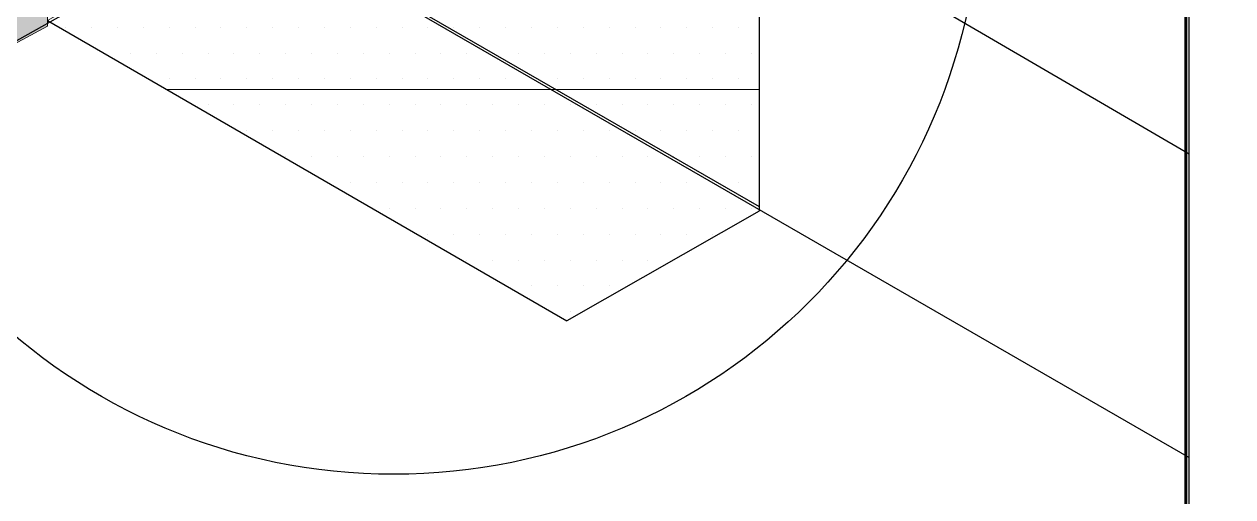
# Model space of a CAD drawing. Extents: x -1328 to 5679, y -4611 to 1603.
# Drawn here: x 1282 to 1345.1, y 944.9 to 969.6 of the extents above; entities that cross this region are included whole.
import ezdxf

# ---------------------------------------------------------------- set-up
doc = ezdxf.new("R2010")
doc.units = 0
doc.header["$MEASUREMENT"] = 0
for name, color, linetype, lineweight in [('.ATI-HATCH', 7, 'Continuous', 0), ('G-ANNO-TTLB', 7, 'Continuous', 0), ('Layer 12', 7, 'Continuous', 0), ('TYVEK', 7, 'Continuous', 0)]:
    doc.layers.add(name, color=color, linetype=linetype, lineweight=lineweight)

# ---------------------------------------------------------------- blocks, each defined once
blk = doc.blocks.new('Block_248')
at = {"layer": '.ATI-HATCH'}
for points, knots in [([(1311.528, 981.044), (1311.528, 981.044), (1311.528, 993.276), (1311.528, 993.276), (1311.528, 993.276), (1293.527, 1003.669), (1293.527, 1003.669), (1293.527, 1003.669), (1293.527, 975.587), (1293.527, 975.587), (1293.527, 975.587), (1309.784, 966.208), (1309.784, 966.208), (1309.784, 966.208), (1320.377, 966.208), (1320.377, 966.208), (1320.377, 966.208), (1320.377, 975.939), (1320.377, 975.939), (1320.377, 975.939), (1311.528, 981.044), (1311.528, 981.044)], [0, 0, 0, 0, 1, 1, 1, 2, 2, 2, 3, 3, 3, 4, 4, 4, 5, 5, 5, 6, 6, 6, 7, 7, 7, 7]), ([(1293.527, 975.587), (1293.527, 975.587), (1283.25, 969.8), (1283.25, 969.8), (1283.25, 969.8), (1289.458, 966.208), (1289.458, 966.208), (1289.458, 966.208), (1309.784, 966.208), (1309.784, 966.208), (1309.784, 966.208), (1293.527, 975.587), (1293.527, 975.587)], [0, 0, 0, 0, 1, 1, 1, 2, 2, 2, 3, 3, 3, 4, 4, 4, 4]), ([(1309.784, 966.208), (1309.784, 966.208), (1289.458, 966.208), (1289.458, 966.208), (1289.458, 966.208), (1310.343, 954.126), (1310.343, 954.126), (1310.343, 954.126), (1320.377, 959.861), (1320.377, 959.861), (1320.377, 959.861), (1320.377, 960.097), (1320.377, 960.097), (1320.377, 960.097), (1309.784, 966.208), (1309.784, 966.208)], [0, 0, 0, 0, 1, 1, 1, 2, 2, 2, 3, 3, 3, 4, 4, 4, 5, 5, 5, 5]), ([(1320.377, 966.208), (1320.377, 966.208), (1309.784, 966.208), (1309.784, 966.208), (1309.784, 966.208), (1320.377, 960.097), (1320.377, 960.097), (1320.377, 960.097), (1320.377, 966.208), (1320.377, 966.208)], [0, 0, 0, 0, 1, 1, 1, 2, 2, 2, 3, 3, 3, 3])]:
    blk.add_open_spline(points, degree=3, knots=knots, dxfattribs=at)
at = {"layer": '.ATI-HATCH', "color": 8, "lineweight": 0, "true_color": 0x808080}
for points in [[(1284.205, 969.451), (1284.205, 969.451), (1284.205, 969.451), (1284.205, 969.451)], [(1285.555, 969.451), (1285.555, 969.451), (1285.555, 969.451), (1285.555, 969.451)], [(1286.905, 969.451), (1286.905, 969.451), (1286.905, 969.451), (1286.905, 969.451)], [(1288.255, 969.451), (1288.255, 969.451), (1288.255, 969.451), (1288.255, 969.451)], [(1289.606, 969.451), (1289.606, 969.451), (1289.606, 969.451), (1289.606, 969.451)], [(1290.956, 969.451), (1290.956, 969.451), (1290.956, 969.451), (1290.956, 969.451)], [(1292.306, 969.451), (1292.306, 969.451), (1292.306, 969.451), (1292.306, 969.451)], [(1293.656, 969.451), (1293.656, 969.451), (1293.656, 969.451), (1293.656, 969.451)], [(1295.006, 969.451), (1295.006, 969.451), (1295.006, 969.451), (1295.006, 969.451)], [(1296.356, 969.451), (1296.356, 969.451), (1296.356, 969.451), (1296.356, 969.451)], [(1297.707, 969.451), (1297.707, 969.451), (1297.707, 969.451), (1297.707, 969.451)], [(1299.057, 969.451), (1299.057, 969.451), (1299.057, 969.451), (1299.057, 969.451)], [(1300.407, 969.451), (1300.407, 969.451), (1300.407, 969.451), (1300.407, 969.451)], [(1301.757, 969.451), (1301.757, 969.451), (1301.757, 969.451), (1301.757, 969.451)], [(1303.107, 969.451), (1303.107, 969.451), (1303.107, 969.451), (1303.107, 969.451)], [(1304.458, 969.451), (1304.458, 969.451), (1304.458, 969.451), (1304.458, 969.451)], [(1305.808, 969.451), (1305.808, 969.451), (1305.808, 969.451), (1305.808, 969.451)], [(1307.158, 969.451), (1307.158, 969.451), (1307.158, 969.451), (1307.158, 969.451)], [(1308.508, 969.451), (1308.508, 969.451), (1308.508, 969.451), (1308.508, 969.451)], [(1309.858, 969.451), (1309.858, 969.451), (1309.858, 969.451), (1309.858, 969.451)], [(1311.209, 969.451), (1311.209, 969.451), (1311.209, 969.451), (1311.209, 969.451)], [(1312.559, 969.451), (1312.559, 969.451), (1312.559, 969.451), (1312.559, 969.451)], [(1313.909, 969.451), (1313.909, 969.451), (1313.909, 969.451), (1313.909, 969.451)], [(1315.259, 969.451), (1315.259, 969.451), (1315.259, 969.451), (1315.259, 969.451)], [(1316.609, 969.451), (1316.609, 969.451), (1316.609, 969.451), (1316.609, 969.451)], [(1317.96, 969.451), (1317.96, 969.451), (1317.96, 969.451), (1317.96, 969.451)], [(1319.31, 969.451), (1319.31, 969.451), (1319.31, 969.451), (1319.31, 969.451)], [(1286.23, 968.101), (1286.23, 968.101), (1286.23, 968.101), (1286.23, 968.101)], [(1287.58, 968.101), (1287.58, 968.101), (1287.58, 968.101), (1287.58, 968.101)], [(1288.93, 968.101), (1288.93, 968.101), (1288.93, 968.101), (1288.93, 968.101)], [(1290.281, 968.101), (1290.281, 968.101), (1290.281, 968.101), (1290.281, 968.101)], [(1291.631, 968.101), (1291.631, 968.101), (1291.631, 968.101), (1291.631, 968.101)], [(1292.981, 968.101), (1292.981, 968.101), (1292.981, 968.101), (1292.981, 968.101)], [(1294.331, 968.101), (1294.331, 968.101), (1294.331, 968.101), (1294.331, 968.101)], [(1295.681, 968.101), (1295.681, 968.101), (1295.681, 968.101), (1295.681, 968.101)], [(1297.032, 968.101), (1297.032, 968.101), (1297.032, 968.101), (1297.032, 968.101)], [(1298.382, 968.101), (1298.382, 968.101), (1298.382, 968.101), (1298.382, 968.101)], [(1299.732, 968.101), (1299.732, 968.101), (1299.732, 968.101), (1299.732, 968.101)], [(1301.082, 968.101), (1301.082, 968.101), (1301.082, 968.101), (1301.082, 968.101)], [(1302.432, 968.101), (1302.432, 968.101), (1302.432, 968.101), (1302.432, 968.101)], [(1303.783, 968.101), (1303.783, 968.101), (1303.783, 968.101), (1303.783, 968.101)], [(1305.133, 968.101), (1305.133, 968.101), (1305.133, 968.101), (1305.133, 968.101)], [(1306.483, 968.101), (1306.483, 968.101), (1306.483, 968.101), (1306.483, 968.101)], [(1307.833, 968.101), (1307.833, 968.101), (1307.833, 968.101), (1307.833, 968.101)], [(1309.183, 968.101), (1309.183, 968.101), (1309.183, 968.101), (1309.183, 968.101)], [(1310.534, 968.101), (1310.534, 968.101), (1310.534, 968.101), (1310.534, 968.101)], [(1311.884, 968.101), (1311.884, 968.101), (1311.884, 968.101), (1311.884, 968.101)], [(1313.234, 968.101), (1313.234, 968.101), (1313.234, 968.101), (1313.234, 968.101)], [(1314.584, 968.101), (1314.584, 968.101), (1314.584, 968.101), (1314.584, 968.101)], [(1315.934, 968.101), (1315.934, 968.101), (1315.934, 968.101), (1315.934, 968.101)], [(1317.285, 968.101), (1317.285, 968.101), (1317.285, 968.101), (1317.285, 968.101)], [(1318.635, 968.101), (1318.635, 968.101), (1318.635, 968.101), (1318.635, 968.101)], [(1319.985, 968.101), (1319.985, 968.101), (1319.985, 968.101), (1319.985, 968.101)], [(1289.606, 966.751), (1289.606, 966.751), (1289.606, 966.751), (1289.606, 966.751)], [(1290.956, 966.751), (1290.956, 966.751), (1290.956, 966.751), (1290.956, 966.751)], [(1292.306, 966.751), (1292.306, 966.751), (1292.306, 966.751), (1292.306, 966.751)], [(1293.656, 966.751), (1293.656, 966.751), (1293.656, 966.751), (1293.656, 966.751)], [(1295.006, 966.751), (1295.006, 966.751), (1295.006, 966.751), (1295.006, 966.751)], [(1296.356, 966.751), (1296.356, 966.751), (1296.356, 966.751), (1296.356, 966.751)], [(1297.707, 966.751), (1297.707, 966.751), (1297.707, 966.751), (1297.707, 966.751)], [(1299.057, 966.751), (1299.057, 966.751), (1299.057, 966.751), (1299.057, 966.751)], [(1300.407, 966.751), (1300.407, 966.751), (1300.407, 966.751), (1300.407, 966.751)], [(1301.757, 966.751), (1301.757, 966.751), (1301.757, 966.751), (1301.757, 966.751)], [(1303.107, 966.751), (1303.107, 966.751), (1303.107, 966.751), (1303.107, 966.751)], [(1304.458, 966.751), (1304.458, 966.751), (1304.458, 966.751), (1304.458, 966.751)], [(1305.808, 966.751), (1305.808, 966.751), (1305.808, 966.751), (1305.808, 966.751)], [(1307.158, 966.751), (1307.158, 966.751), (1307.158, 966.751), (1307.158, 966.751)], [(1308.508, 966.751), (1308.508, 966.751), (1308.508, 966.751), (1308.508, 966.751)], [(1309.858, 966.751), (1309.858, 966.751), (1309.858, 966.751), (1309.858, 966.751)], [(1311.209, 966.751), (1311.209, 966.751), (1311.209, 966.751), (1311.209, 966.751)], [(1312.559, 966.751), (1312.559, 966.751), (1312.559, 966.751), (1312.559, 966.751)], [(1313.909, 966.751), (1313.909, 966.751), (1313.909, 966.751), (1313.909, 966.751)], [(1315.259, 966.751), (1315.259, 966.751), (1315.259, 966.751), (1315.259, 966.751)], [(1316.609, 966.751), (1316.609, 966.751), (1316.609, 966.751), (1316.609, 966.751)], [(1317.96, 966.751), (1317.96, 966.751), (1317.96, 966.751), (1317.96, 966.751)], [(1319.31, 966.751), (1319.31, 966.751), (1319.31, 966.751), (1319.31, 966.751)], [(1291.631, 965.4), (1291.631, 965.4), (1291.631, 965.4), (1291.631, 965.4)], [(1292.981, 965.4), (1292.981, 965.4), (1292.981, 965.4), (1292.981, 965.4)], [(1294.331, 965.4), (1294.331, 965.4), (1294.331, 965.4), (1294.331, 965.4)], [(1295.681, 965.4), (1295.681, 965.4), (1295.681, 965.4), (1295.681, 965.4)], [(1297.032, 965.4), (1297.032, 965.4), (1297.032, 965.4), (1297.032, 965.4)], [(1298.382, 965.4), (1298.382, 965.4), (1298.382, 965.4), (1298.382, 965.4)], [(1299.732, 965.4), (1299.732, 965.4), (1299.732, 965.4), (1299.732, 965.4)], [(1301.082, 965.4), (1301.082, 965.4), (1301.082, 965.4), (1301.082, 965.4)], [(1302.432, 965.4), (1302.432, 965.4), (1302.432, 965.4), (1302.432, 965.4)], [(1303.783, 965.4), (1303.783, 965.4), (1303.783, 965.4), (1303.783, 965.4)], [(1305.133, 965.4), (1305.133, 965.4), (1305.133, 965.4), (1305.133, 965.4)], [(1306.483, 965.4), (1306.483, 965.4), (1306.483, 965.4), (1306.483, 965.4)], [(1307.833, 965.4), (1307.833, 965.4), (1307.833, 965.4), (1307.833, 965.4)], [(1309.183, 965.4), (1309.183, 965.4), (1309.183, 965.4), (1309.183, 965.4)], [(1310.534, 965.4), (1310.534, 965.4), (1310.534, 965.4), (1310.534, 965.4)], [(1311.884, 965.4), (1311.884, 965.4), (1311.884, 965.4), (1311.884, 965.4)], [(1313.234, 965.4), (1313.234, 965.4), (1313.234, 965.4), (1313.234, 965.4)], [(1314.584, 965.4), (1314.584, 965.4), (1314.584, 965.4), (1314.584, 965.4)], [(1315.934, 965.4), (1315.934, 965.4), (1315.934, 965.4), (1315.934, 965.4)], [(1317.285, 965.4), (1317.285, 965.4), (1317.285, 965.4), (1317.285, 965.4)], [(1318.635, 965.4), (1318.635, 965.4), (1318.635, 965.4), (1318.635, 965.4)], [(1319.985, 965.4), (1319.985, 965.4), (1319.985, 965.4), (1319.985, 965.4)], [(1293.656, 964.05), (1293.656, 964.05), (1293.656, 964.05), (1293.656, 964.05)], [(1295.006, 964.05), (1295.006, 964.05), (1295.006, 964.05), (1295.006, 964.05)], [(1296.356, 964.05), (1296.356, 964.05), (1296.356, 964.05), (1296.356, 964.05)], [(1297.707, 964.05), (1297.707, 964.05), (1297.707, 964.05), (1297.707, 964.05)], [(1299.057, 964.05), (1299.057, 964.05), (1299.057, 964.05), (1299.057, 964.05)], [(1300.407, 964.05), (1300.407, 964.05), (1300.407, 964.05), (1300.407, 964.05)], [(1301.757, 964.05), (1301.757, 964.05), (1301.757, 964.05), (1301.757, 964.05)], [(1303.107, 964.05), (1303.107, 964.05), (1303.107, 964.05), (1303.107, 964.05)], [(1304.458, 964.05), (1304.458, 964.05), (1304.458, 964.05), (1304.458, 964.05)], [(1305.808, 964.05), (1305.808, 964.05), (1305.808, 964.05), (1305.808, 964.05)], [(1307.158, 964.05), (1307.158, 964.05), (1307.158, 964.05), (1307.158, 964.05)], [(1308.508, 964.05), (1308.508, 964.05), (1308.508, 964.05), (1308.508, 964.05)], [(1309.858, 964.05), (1309.858, 964.05), (1309.858, 964.05), (1309.858, 964.05)], [(1311.209, 964.05), (1311.209, 964.05), (1311.209, 964.05), (1311.209, 964.05)], [(1312.559, 964.05), (1312.559, 964.05), (1312.559, 964.05), (1312.559, 964.05)], [(1313.909, 964.05), (1313.909, 964.05), (1313.909, 964.05), (1313.909, 964.05)], [(1315.259, 964.05), (1315.259, 964.05), (1315.259, 964.05), (1315.259, 964.05)], [(1316.609, 964.05), (1316.609, 964.05), (1316.609, 964.05), (1316.609, 964.05)], [(1317.96, 964.05), (1317.96, 964.05), (1317.96, 964.05), (1317.96, 964.05)], [(1319.31, 964.05), (1319.31, 964.05), (1319.31, 964.05), (1319.31, 964.05)], [(1295.681, 962.7), (1295.681, 962.7), (1295.681, 962.7), (1295.681, 962.7)], [(1297.032, 962.7), (1297.032, 962.7), (1297.032, 962.7), (1297.032, 962.7)], [(1298.382, 962.7), (1298.382, 962.7), (1298.382, 962.7), (1298.382, 962.7)], [(1299.732, 962.7), (1299.732, 962.7), (1299.732, 962.7), (1299.732, 962.7)], [(1301.082, 962.7), (1301.082, 962.7), (1301.082, 962.7), (1301.082, 962.7)], [(1302.432, 962.7), (1302.432, 962.7), (1302.432, 962.7), (1302.432, 962.7)], [(1303.783, 962.7), (1303.783, 962.7), (1303.783, 962.7), (1303.783, 962.7)], [(1305.133, 962.7), (1305.133, 962.7), (1305.133, 962.7), (1305.133, 962.7)], [(1306.483, 962.7), (1306.483, 962.7), (1306.483, 962.7), (1306.483, 962.7)], [(1307.833, 962.7), (1307.833, 962.7), (1307.833, 962.7), (1307.833, 962.7)], [(1309.183, 962.7), (1309.183, 962.7), (1309.183, 962.7), (1309.183, 962.7)], [(1310.534, 962.7), (1310.534, 962.7), (1310.534, 962.7), (1310.534, 962.7)], [(1311.884, 962.7), (1311.884, 962.7), (1311.884, 962.7), (1311.884, 962.7)], [(1313.234, 962.7), (1313.234, 962.7), (1313.234, 962.7), (1313.234, 962.7)], [(1314.584, 962.7), (1314.584, 962.7), (1314.584, 962.7), (1314.584, 962.7)], [(1315.934, 962.7), (1315.934, 962.7), (1315.934, 962.7), (1315.934, 962.7)], [(1317.285, 962.7), (1317.285, 962.7), (1317.285, 962.7), (1317.285, 962.7)], [(1318.635, 962.7), (1318.635, 962.7), (1318.635, 962.7), (1318.635, 962.7)], [(1319.985, 962.7), (1319.985, 962.7), (1319.985, 962.7), (1319.985, 962.7)], [(1299.057, 961.35), (1299.057, 961.35), (1299.057, 961.35), (1299.057, 961.35)], [(1300.407, 961.35), (1300.407, 961.35), (1300.407, 961.35), (1300.407, 961.35)], [(1301.757, 961.35), (1301.757, 961.35), (1301.757, 961.35), (1301.757, 961.35)], [(1303.107, 961.35), (1303.107, 961.35), (1303.107, 961.35), (1303.107, 961.35)], [(1304.458, 961.35), (1304.458, 961.35), (1304.458, 961.35), (1304.458, 961.35)], [(1305.808, 961.35), (1305.808, 961.35), (1305.808, 961.35), (1305.808, 961.35)], [(1307.158, 961.35), (1307.158, 961.35), (1307.158, 961.35), (1307.158, 961.35)], [(1308.508, 961.35), (1308.508, 961.35), (1308.508, 961.35), (1308.508, 961.35)], [(1309.858, 961.35), (1309.858, 961.35), (1309.858, 961.35), (1309.858, 961.35)], [(1311.209, 961.35), (1311.209, 961.35), (1311.209, 961.35), (1311.209, 961.35)], [(1312.559, 961.35), (1312.559, 961.35), (1312.559, 961.35), (1312.559, 961.35)], [(1313.909, 961.35), (1313.909, 961.35), (1313.909, 961.35), (1313.909, 961.35)], [(1315.259, 961.35), (1315.259, 961.35), (1315.259, 961.35), (1315.259, 961.35)], [(1316.609, 961.35), (1316.609, 961.35), (1316.609, 961.35), (1316.609, 961.35)], [(1317.96, 961.35), (1317.96, 961.35), (1317.96, 961.35), (1317.96, 961.35)], [(1319.31, 961.35), (1319.31, 961.35), (1319.31, 961.35), (1319.31, 961.35)], [(1301.082, 960), (1301.082, 960), (1301.082, 960), (1301.082, 960)], [(1302.432, 960), (1302.432, 960), (1302.432, 960), (1302.432, 960)], [(1303.783, 960), (1303.783, 960), (1303.783, 960), (1303.783, 960)], [(1305.133, 960), (1305.133, 960), (1305.133, 960), (1305.133, 960)], [(1306.483, 960), (1306.483, 960), (1306.483, 960), (1306.483, 960)], [(1307.833, 960), (1307.833, 960), (1307.833, 960), (1307.833, 960)], [(1309.183, 960), (1309.183, 960), (1309.183, 960), (1309.183, 960)], [(1310.534, 960), (1310.534, 960), (1310.534, 960), (1310.534, 960)], [(1311.884, 960), (1311.884, 960), (1311.884, 960), (1311.884, 960)], [(1313.234, 960), (1313.234, 960), (1313.234, 960), (1313.234, 960)], [(1314.584, 960), (1314.584, 960), (1314.584, 960), (1314.584, 960)], [(1315.934, 960), (1315.934, 960), (1315.934, 960), (1315.934, 960)], [(1317.285, 960), (1317.285, 960), (1317.285, 960), (1317.285, 960)], [(1318.635, 960), (1318.635, 960), (1318.635, 960), (1318.635, 960)], [(1319.985, 960), (1319.985, 960), (1319.985, 960), (1319.985, 960)], [(1303.107, 958.649), (1303.107, 958.649), (1303.107, 958.649), (1303.107, 958.649)], [(1304.458, 958.649), (1304.458, 958.649), (1304.458, 958.649), (1304.458, 958.649)], [(1305.808, 958.649), (1305.808, 958.649), (1305.808, 958.649), (1305.808, 958.649)], [(1307.158, 958.649), (1307.158, 958.649), (1307.158, 958.649), (1307.158, 958.649)], [(1308.508, 958.649), (1308.508, 958.649), (1308.508, 958.649), (1308.508, 958.649)], [(1309.858, 958.649), (1309.858, 958.649), (1309.858, 958.649), (1309.858, 958.649)], [(1311.209, 958.649), (1311.209, 958.649), (1311.209, 958.649), (1311.209, 958.649)], [(1312.559, 958.649), (1312.559, 958.649), (1312.559, 958.649), (1312.559, 958.649)], [(1313.909, 958.649), (1313.909, 958.649), (1313.909, 958.649), (1313.909, 958.649)], [(1315.259, 958.649), (1315.259, 958.649), (1315.259, 958.649), (1315.259, 958.649)], [(1316.609, 958.649), (1316.609, 958.649), (1316.609, 958.649), (1316.609, 958.649)], [(1317.96, 958.649), (1317.96, 958.649), (1317.96, 958.649), (1317.96, 958.649)], [(1305.133, 957.299), (1305.133, 957.299), (1305.133, 957.299), (1305.133, 957.299)], [(1306.483, 957.299), (1306.483, 957.299), (1306.483, 957.299), (1306.483, 957.299)], [(1307.833, 957.299), (1307.833, 957.299), (1307.833, 957.299), (1307.833, 957.299)], [(1309.183, 957.299), (1309.183, 957.299), (1309.183, 957.299), (1309.183, 957.299)], [(1310.534, 957.299), (1310.534, 957.299), (1310.534, 957.299), (1310.534, 957.299)], [(1311.884, 957.299), (1311.884, 957.299), (1311.884, 957.299), (1311.884, 957.299)], [(1313.234, 957.299), (1313.234, 957.299), (1313.234, 957.299), (1313.234, 957.299)], [(1314.584, 957.299), (1314.584, 957.299), (1314.584, 957.299), (1314.584, 957.299)], [(1308.508, 955.949), (1308.508, 955.949), (1308.508, 955.949), (1308.508, 955.949)], [(1309.858, 955.949), (1309.858, 955.949), (1309.858, 955.949), (1309.858, 955.949)], [(1311.209, 955.949), (1311.209, 955.949), (1311.209, 955.949), (1311.209, 955.949)], [(1312.559, 955.949), (1312.559, 955.949), (1312.559, 955.949), (1312.559, 955.949)], [(1310.534, 954.599), (1310.534, 954.599), (1310.534, 954.599), (1310.534, 954.599)]]:
    blk.add_open_spline(points, degree=3, dxfattribs=at)

msp = doc.modelspace()

# ---------------------------------------------------------------- hatches: boundary and pattern name
at = {"layer": 'G-ANNO-TTLB', "true_color": 0xff00ff, "transparency": 33554687}
h = msp.add_hatch(color=6, dxfattribs=at)
edge = h.paths.add_edge_path()
edge.add_spline(control_points=[(1625.998, -853.91), (1625.998, -853.91), (-1303.52, -853.91), (-1303.52, -853.91), (-1303.52, -853.91), (-1303.52, 1603.09), (-1303.52, 1603.09), (-1303.52, 1603.09), (1625.998, 1603.09), (1625.998, 1603.09), (1625.998, 1603.09), (1625.998, -853.91), (1625.998, -853.91)], knot_values=[0, 0, 0, 0, 1, 1, 1, 2, 2, 2, 3, 3, 3, 4, 4, 4, 4], degree=3, periodic=0)
edge = h.paths.add_edge_path()
edge.add_spline(control_points=[(-1294.52, 1594.09), (-1294.52, 1594.09), (-1294.52, -844.91), (-1294.52, -844.91), (-1294.52, -844.91), (1616.998, -844.91), (1616.998, -844.91), (1616.998, -844.91), (1616.998, 1594.09), (1616.998, 1594.09), (1616.998, 1594.09), (-1294.52, 1594.09), (-1294.52, 1594.09)], knot_values=[0, 0, 0, 0, 1, 1, 1, 2, 2, 2, 3, 3, 3, 4, 4, 4, 4], degree=3, periodic=0)
edge.add_line((-1294.52, 1594.09), (-1294.52, 1594.09))
at = {"layer": 'Layer 12', "true_color": 0x848484, "transparency": 33554495}
h = msp.add_hatch(color=252, dxfattribs=at)
h.dxf.hatch_style = 2
h.paths.add_polyline_path([(1283.265, 997.499), (1283.265, 969.507), (1259.784, 956.848), (1259.853, 1127.875), (1293.056, 1108.266), (1293.54, 1003.371)])

# ---------------------------------------------------------------- linework, layer by layer
at = {"layer": 'G-ANNO-TTLB'}
for points in [[(1625.998, -853.91), (1625.998, -853.91), (-1303.52, -853.91), (-1303.52, -853.91), (-1303.52, -853.91), (-1303.52, 1603.09), (-1303.52, 1603.09), (-1303.52, 1603.09), (1625.998, 1603.09), (1625.998, 1603.09), (1625.998, 1603.09), (1625.998, -853.91), (1625.998, -853.91)], [(-1294.52, 1594.09), (-1294.52, 1594.09), (-1294.52, -844.91), (-1294.52, -844.91), (-1294.52, -844.91), (1616.998, -844.91), (1616.998, -844.91), (1616.998, -844.91), (1616.998, 1594.09), (1616.998, 1594.09), (1616.998, 1594.09), (-1294.52, 1594.09), (-1294.52, 1594.09)]]:
    msp.add_open_spline(points, degree=3, knots=[0, 0, 0, 0, 1, 1, 1, 2, 2, 2, 3, 3, 3, 4, 4, 4, 4], dxfattribs=at)
at = {"layer": 'Layer 12'}
msp.add_lwpolyline([(1283.265, 997.499), (1283.265, 969.507), (1259.784, 956.848), (1259.853, 1127.875), (1293.056, 1108.266), (1293.54, 1003.371)], close=True, dxfattribs=at)
at = {"layer": 'TYVEK', "color": 18, "lineweight": 60, "true_color": 0x000000}
msp.add_line((1342.651, 908.996), (1342.651, 1080.409), dxfattribs=at)
at = {"layer": 'TYVEK', "color": 18, "lineweight": 25, "true_color": 0x000000}
for p, q in [((1342.811, 908.902), (1342.811, 1079.69)), ((1320.377, 975.939), (1342.811, 962.847)), ((1293.527, 975.438), (1260.128, 956.629)), ((1293.527, 975.438), (1342.811, 947.005))]:
    msp.add_line(p, q, dxfattribs=at)
at = {"layer": 'TYVEK', "color": 4, "lineweight": 25, "true_color": 0x00ffff}
for p, q in [((1293.527, 975.587), (1320.377, 960.097)), ((1320.377, 975.939), (1320.377, 959.877)), ((1283.25, 969.8), (1310.343, 954.126)), ((1320.377, 959.861), (1310.343, 954.126))]:
    msp.add_line(p, q, dxfattribs=at)
at = {"layer": 'TYVEK', "color": 18, "lineweight": 25, "true_color": 0x000000}
msp.add_circle((1301.314, 976.732), 30.612, dxfattribs=at)

# ---------------------------------------------------------------- block references
at = {"layer": '.ATI-HATCH'}
msp.add_blockref('Block_248', (0, 0), dxfattribs=at)

doc.saveas('drawing.dxf')
